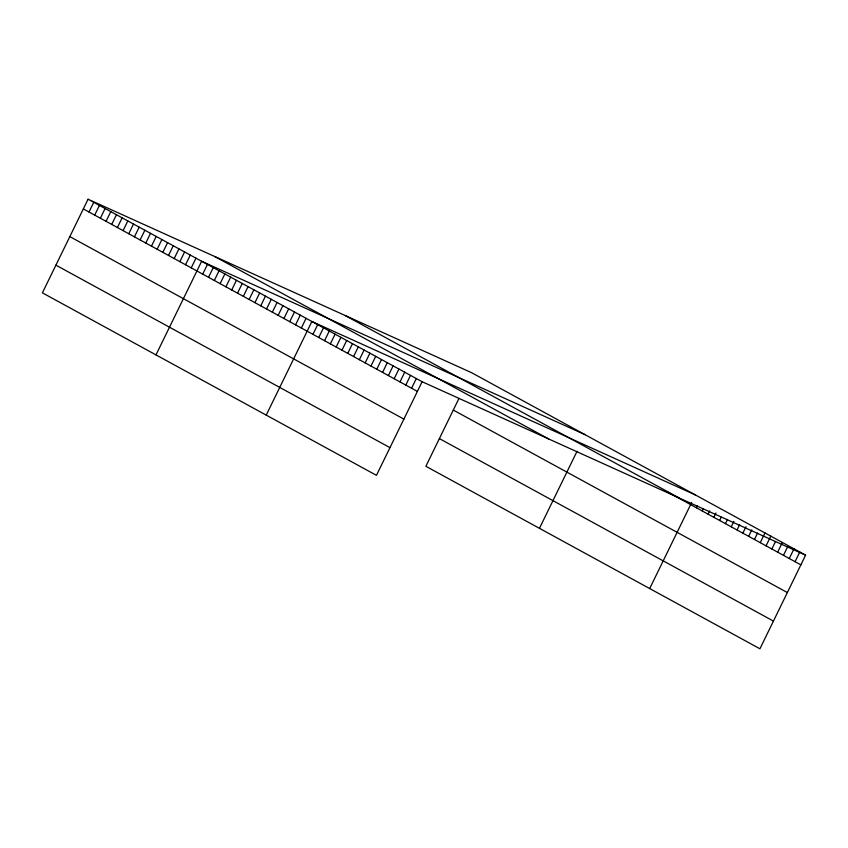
<?xml version="1.0" encoding="UTF-8"?>
<svg xmlns="http://www.w3.org/2000/svg" width="848" height="848" viewBox="0 0 848 848"><rect width="100%" height="100%" fill="white"/><g stroke="black" fill="none" stroke-linecap="round" stroke-linejoin="round"><path stroke-width="1.27" d="M88.065 199.216L42.4 292.846L376.459 475.336L422.124 381.717L88.065 199.216L471.541 372.664L805.6 555.154L759.935 648.784L425.876 466.283L458.927 398.518M89.019 212.021L93.746 202.322M94.69 215.127L99.428 205.428M100.371 218.233L105.099 208.523M106.053 221.328L110.781 211.629M111.735 224.434L116.462 214.735M117.406 227.54L122.144 217.83M123.087 230.635L127.815 220.936M128.769 233.741L133.496 224.042M134.45 236.846L139.178 227.137M140.121 239.942L144.86 230.243M145.803 243.047L150.531 233.348M151.485 246.153L156.212 236.454M157.166 249.248L161.894 239.549M162.837 252.354L167.575 242.655M168.519 255.46L173.246 245.761M174.2 258.555L178.928 248.856M179.882 261.661L184.61 251.962M185.553 264.767L190.291 255.068M191.235 267.862L195.962 258.163M155.979 354.899L201.644 261.269L585.12 434.706M202.714 274.137L207.453 264.438M208.523 277.307L213.251 267.608M214.321 280.476L219.049 270.777M220.12 283.645L224.858 273.946M225.928 286.815L230.656 277.116M231.727 289.984L236.454 280.285M237.525 293.154L242.263 283.455M243.334 296.323L248.061 286.624M249.132 299.492L253.859 289.793M254.93 302.662L259.668 292.963M260.739 305.831L265.466 296.132M266.537 309.001L271.275 299.302M272.346 312.17L277.073 302.471M278.144 315.339L282.872 305.64M283.942 318.509L288.68 308.81M289.751 321.678L294.479 311.979M295.549 324.848L300.277 315.149M301.347 328.017L306.086 318.318M266.219 415.117L311.884 321.487L695.36 494.925M312.954 334.356L317.682 324.657M318.753 337.525L323.491 327.826M324.561 340.695L329.289 330.996M330.36 343.864L335.098 334.165M336.168 347.033L340.896 337.334M341.967 350.203L346.694 340.504M347.765 353.372L352.503 343.673M353.574 356.542L358.301 346.843M359.372 359.711L364.099 350.012M365.17 362.88L369.908 353.181M370.979 366.05L375.706 356.351M376.777 369.219L381.505 359.52M382.586 372.389L387.313 362.69M388.384 375.569L393.112 365.859M394.182 378.738L398.92 369.028M399.991 381.907L404.719 372.198M405.789 385.077L410.517 375.367M411.587 388.246L416.326 378.547M539.455 528.336L577.011 451.327M649.695 588.554L691.682 502.472M696.431 507.804L697.48 505.641M702.229 510.973L703.289 508.811M708.038 514.142L709.617 510.909M713.836 517.312L715.945 512.998M719.645 520.481L721.213 517.248M725.443 523.651L727.542 519.336M731.241 526.82L733.87 521.425M737.05 529.989L739.679 524.594M742.848 533.159L746.007 526.693M748.646 536.328L751.805 529.862M754.455 539.498L757.603 533.032M760.253 542.667L764.981 532.968M766.062 545.836L770.79 536.137M771.86 549.006L775.538 541.459M777.658 552.175L782.397 542.476M783.467 555.345L787.665 546.716M789.265 558.514L793.993 548.815M795.064 561.683L799.802 551.984M422.124 381.717L805.6 555.154M344.998 315.424L679.057 497.914M667.418 491.946L800.872 564.853M214.608 256.456L548.667 438.946M453.298 410.061L787.357 592.551M83.337 208.915L417.396 391.416M69.822 236.613L403.881 419.103M439.381 438.596L773.44 621.086M55.904 265.148L389.963 447.638"/></g></svg>
